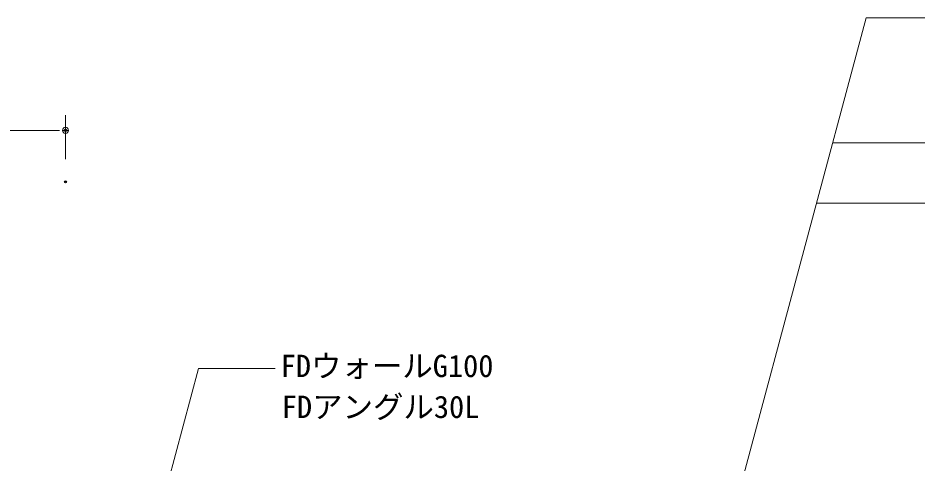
# Model space of a CAD drawing. Units: millimetres, scale not verified. Extents: x -1486 to 1484, y -1050 to 1050.
# Drawn here: x -148 to 442, y 34 to 326 of the extents above; entities that cross this region are included whole.
import ezdxf
from ezdxf.enums import TextEntityAlignment as Align

# ---------------------------------------------------------------- set-up
doc = ezdxf.new("R2010")
doc.units = ezdxf.units.MM
doc.header["$LTSCALE"] = 7
doc.header["$PDMODE"] = 32
doc.header["$PDSIZE"] = 1.4
doc.layers.add('0-0_0', color=7, linetype='Continuous', lineweight=9)
doc.layers.add('0-A_MOJI', color=7, linetype='Continuous', lineweight=18)
doc.layers.add('0-2_DEFPOINTS', color=7, linetype='Continuous')
doc.styles.add('ＭＳ ゴシック', font='')
doc.styles.get('ＭＳ ゴシック').set_extended_font_data('MS Gothic')

# ---------------------------------------------------------------- blocks, each defined once
blk = doc.blocks.new('_Dot')
at = {"layer": '0-0_0'}
for p, q in [((-0.5, 0), (-1, 0)), ((0.25, 0), (-0.25, 0))]:
    blk.add_line(p, q, dxfattribs=at)
blk.add_circle((0, 0), 0.25, dxfattribs=at)
blk = doc.blocks.new('D85')
at = {"layer": '0-2_DEFPOINTS'}
for p in [(1368.337, 1302.469), (955.111, 1284.17), (1368.337, 1268.638)]:
    blk.add_point(p, dxfattribs=at)
at = {"layer": '0-A_MOJI', "lineweight": 9}
for p, q in [((955.111, 1299.17), (955.111, 1312.469)), ((1368.337, 1283.638), (1368.337, 1312.469)), ((963.111, 1302.469), (1360.337, 1302.469))]:
    blk.add_line(p, q, dxfattribs=at)
at = {"layer": '0-A_MOJI', "xscale": 8, "yscale": 8, "rotation": 180}
blk.add_blockref('_Dot', (955.111, 1302.469), dxfattribs=at)
at = {"layer": '0-A_MOJI', "xscale": 8, "yscale": 8}
blk.add_blockref('_Dot', (1368.337, 1302.469), dxfattribs=at)
at = {"layer": '0-A_MOJI', "style": 'ＭＳ ゴシック'}
for s, p in [('メンテナンス通路', (1081.724, 1341.522)), ('500程度', (1126.724, 1311.522))]:
    blk.add_text(s, height=14.66, dxfattribs=at).set_placement(p, align=Align.BOTTOM_LEFT)

msp = doc.modelspace()

# ---------------------------------------------------------------- linework, layer by layer
at = {"layer": '0-A_MOJI'}
for p, q in [((260.113, -228.865), (408.843, 326.204)), ((408.843, 326.204), (453.409, 326.204)), ((386.864, 244.178), (453.409, 244.178)), ((376.241, 204.533), (453.409, 204.533)), ((-87.516, -119.365), (-29.815, 95.975)), ((-29.815, 95.975), (20.587, 95.975))]:
    msp.add_line(p, q, dxfattribs=at)

# ---------------------------------------------------------------- block references
msp.add_blockref('D85', (-1485.504, -1050.064), dxfattribs=at)

# ---------------------------------------------------------------- texts
at = {"layer": '0-A_MOJI', "style": 'ＭＳ ゴシック'}
for s, p in [('FDウォールG100', (24.217, 85.975)), ('FDアングル30L', (24.943, 59.086))]:
    msp.add_text(s, height=14.66, dxfattribs=at).set_placement(p, align=Align.BOTTOM_LEFT)

doc.saveas('drawing.dxf')
